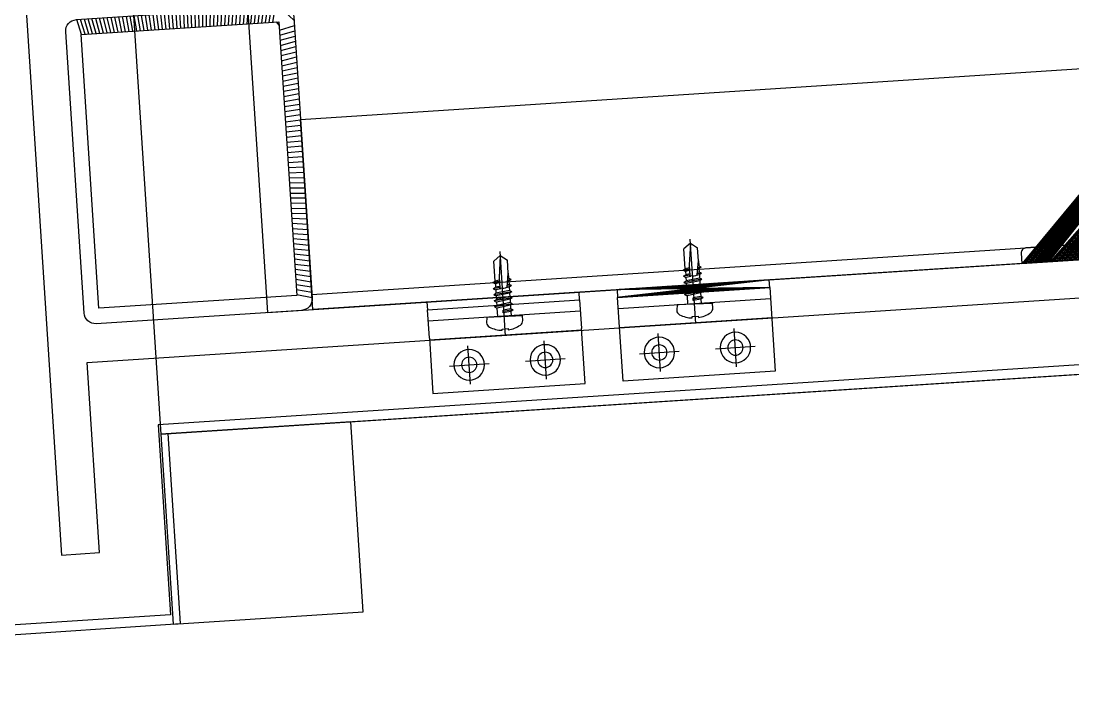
# Model space of a CAD drawing. Header units: inches. Extents: x 0 to 1813292486, y 0 to 3473589894.
# Drawn here: x 600633581.1 to 600633857.2, y 3473201406.1 to 3473201581.2 of the extents above; entities that cross this region are included whole.
import ezdxf

# ---------------------------------------------------------------- set-up
doc = ezdxf.new("R2010")
doc.units = ezdxf.units.IN
doc.header["$LTSCALE"] = 1000
doc.header["$MEASUREMENT"] = 0
for name, pattern in [('AX-MALL-WALL-P02-QT$0$CENTER', [2, 1.25, -0.25, 0.25, -0.25]), ('AX-MALL-WALL-P02-QT$0$DASHED', [0.75, 0.5, -0.25]), ('AX-MALL-WALL-P02-QT$0$HIDDEN', [0.375, 0.25, -0.125]), ('AX-MALL-WALL-P02-QT$0$HIDDENX2', [0.75, 0.5, -0.25])]:
    doc.linetypes.add(name, pattern=pattern)
for name, color, linetype in [('A-Anno-Note', 241, 'Continuous'), ('AX-MALL-P02-200$0$A-Anno-Note', 241, 'Continuous'), ('AX-MALL-WALL-P02$0$A-Anno-Note', 241, 'Continuous'), ('AX-MALL-WALL-P02-QT$0$A-Anno-Note', 241, 'Continuous'), ('AX-MALL-WALL-P02-QT$0$A-Detl-Fine', 152, 'Continuous'), ('AX-MALL-WALL-P02-QT$0$A-Detl-Patt', 8, 'Continuous'), ('AX-MALL-WALL-P02-QT$0$A-Detl-Thin', 131, 'Continuous'), ('AX-MALL-WALL-P02-QT$0$C18', 4, 'AX-MALL-WALL-P02-QT$0$CENTER'), ('AX-MALL-WALL-P02-QT$0$DASH', 8, 'AX-MALL-WALL-P02-QT$0$DASHED'), ('AX-MALL-WALL-P02-QT$0$L18', 6, 'Continuous'), ('AX-MALL-WALL-P02-QT$0$PJ', 96, 'Continuous'), ('AX-MALL-WALL-P02-QT$0$STSF', 2, 'Continuous'), ('AX-MALL-WALL-P02-QT$0$tc', 4, 'Continuous'), ('AX-MALL-WALL-P02-QT$0$WZ', 2, 'Continuous'), ('AX-MALL-WALL-P02-QT$0$XC', 3, 'Continuous'), ('AX-MALL-WALL-P02-QT$0$XX', 6, 'AX-MALL-WALL-P02-QT$0$HIDDEN'), ('AX-MALL-WALL-P02-QT$0$zx', 1, 'AX-MALL-WALL-P02-QT$0$CENTER'), ('AX-MALL-WALL-P02-QT$0$尺寸标注', 8, 'Continuous')]:
    doc.layers.add(name, color=color, linetype=linetype)

# ---------------------------------------------------------------- blocks, each defined once
blk = doc.blocks.new('AX-MALL-WALL-P02-QT$0$tj')
at = {"layer": 'AX-MALL-WALL-P02-QT$0$A-Detl-Patt'}
h = blk.add_hatch(dxfattribs=at)
h.set_pattern_fill('STEEL', color=256, scale=100.0000000000001, angle=50.43183869082386)
h.set_pattern_definition([(75.00000000004839, (-14278.19445574284, 156289.8254051208), (-153.3407249234246, 41.08752340989569), []), (75.00000000004839, (-14317.88195610046, 156358.5661673546), (-153.3407249234246, 41.08752340989569), [])])
edge = h.paths.add_edge_path()
edge.add_arc((274302.9537697641, 370915.3693751197), 354853.2281302969, 270.9601093956941, 275.9513128638887)
edge.add_line((311095.3180618286, 17974.67259407043), (323404.2928284407, 17664.898229599))
edge.add_arc((337498.5854798314, -5423.033113246463), 27049.98445535583, 84.4296474408203, 121.40245730350341, ccw=False)
edge.add_line((340124.270958662, 21499.21483898163), (352435.6233639717, 23411.5238032341))
edge.add_line((352435.6233639717, 23411.5238032341), (352460.3320846558, 23263.57286787033))
edge.add_arc((262948.9762239404, 558936.3422532297), 543099.989586636, 279.486523026639, 288.5053300047131)
edge.add_line((435325.042740941, 43917.80823612213), (435185.9318172932, 44187.60760259628))
edge.add_arc((262948.9762341097, 558936.342259489), 542799.9895904897, 279.51816553668203, 288.50044427399206, ccw=False)
edge.add_line((352706.5441896915, 23608.95860147476), (352681.7270303965, 23756.88773488998))
edge.add_line((352681.7270303965, 23756.88773488998), (340117.7681742907, 21803.84383869171))
edge.add_arc((337510.0970116529, -5455.006554111635), 27383.29552171703, 84.53552636432372, 121.2026843873002)
edge.add_line((323323.7129554749, 17967.02113437653), (311085.7617697716, 18275.00808191299))
edge.add_arc((274273.8104503512, 371474.5356685471), 355112.6948552598, 270.96411062040687, 275.9501261722048, ccw=False)
edge.add_line((280248.9759351015, 16412.11376953125), (280248.9759185314, 16111.96136569977))
blk = doc.blocks.new('AX-MALL-WALL-P02-QT$0$jjzx2')
at = {"layer": 'AX-MALL-WALL-P02-QT$0$A-Detl-Fine'}
for points in [[(311742.8036060333, -136249.2613968849), (311759.085840106, -136498.7306404114), (312956.7873232365, -136420.6825594902), (312940.5305818319, -136171.2116827965)], [(311772.7399115562, -136247.3075294495), (311787.0684777498, -136466.8435254097), (312924.9000090361, -136392.6968636513), (312910.5940769911, -136173.1624922752)]]:
    blk.add_lwpolyline(points, dxfattribs=at)
blk.add_lwpolyline([(311762.3371866941, -136548.624815464), (311812.2313628197, -136545.373468399), (311808.9800151587, -136495.4792923927), (311759.085840106, -136498.7306404114)], close=True, dxfattribs=at)
blk = doc.blocks.new('AX-MALL-WALL-P02-QT$0$A$C002B55B7')
at = {"ltscale": 10}
h = blk.add_hatch(dxfattribs=at)
h.set_pattern_fill('ANSI32', color=1, scale=0.5, angle=1.272221872585407e-14)
h.set_pattern_definition([(44.99999999999999, (-15411800.43767611, -8863147.226349242), (-1.683798022700467, 1.683798022700466), []), (44.99999999999999, (-15411799.31514361, -8863147.226349242), (-1.683798022700467, 1.683798022700466), [])])
edge = h.paths.add_edge_path()
edge.add_line((0, 0), (0, 50))
edge.add_line((0, 50), (2.666666666045785, 50))
edge.add_arc((2.666666666045785, 48.66666666604578), 1.333333333954215, 0, 90, ccw=False)
edge.add_line((4, 48.66666666604578), (4, 9.5))
edge.add_arc((9.5, 9.5), 5.5, 180, 270)
edge.add_line((9.5, 4), (48.66666666604578, 4))
edge.add_arc((48.66666666604578, 2.666666666045785), 1.333333333954215, 0, 90, ccw=False)
edge.add_line((50, 2.666666666045785), (50, 0))
edge.add_line((50, 0), (0, 0))
at = {"color": 2}
blk.add_lwpolyline([(0, 0), (0, 50), (2.666666666045785, 50, -0.4142135623730951), (4, 48.66666666604578), (4, 9.5, 0.4142135623730951), (9.5, 4), (48.66666666604578, 4, -0.4142135623730951), (50, 2.666666666045785), (50, 0), (0, 0)], format="xyb", dxfattribs=at)
blk = doc.blocks.new('*U198')
at = {"layer": 'AX-MALL-WALL-P02-QT$0$C18', "color": 1, "ltscale": 2}
blk.add_line((0, 5.142561988594025), (0, -17.03404386090006), dxfattribs=at)
at = {"layer": 'AX-MALL-WALL-P02-QT$0$L18', "color": 4}
for p, q in [((-1.790000000000873, -1.147816335795142), (-1.790000000000873, 0)), ((1.790000000000873, -2.247816335793686), (1.790000000000873, 0)), ((-2.399999999999636, -1.5), (-1.790000000000873, -1.147816335795142)), ((-2.399999999999636, -1.5), (0.2342809638412291, -1.225595732932561)), ((-2.399999999999636, -1.5), (-1.790000000000873, -1.852183664204858)), ((-2.399999999999636, -3.100000000000364), (2.399999999999636, -2.600000000000364)), ((-2.399999999999636, -3.100000000000364), (-1.790000000000873, -2.747816335793686)), ((-1.790000000000873, -1.147816335795142), (0.2342809638412291, -0.8650955307894037)), ((-1.790000000000873, -1.852183664204858), (0.2342809638412291, -1.56946285919912)), ((-1.790000000000873, -2.747816335793686), (-1.790000000000873, -1.852183664204858)), ((-1.790000000000873, -2.747816335793686), (1.790000000000873, -2.247816335793686)), ((0.2342809638412291, -0.8650955307894037), (0.2342809638412291, -1.56946285919912)), ((2.399999999999636, -2.600000000000364), (1.790000000000873, -2.247816335793686)), ((2.399999999999636, -2.600000000000364), (1.790000000000873, -2.952183664205222)), ((-2.399999999999636, -3.100000000000364), (-1.790000000000873, -3.452183664205222)), ((-2.399999999999636, -4.700000000000728), (2.399999999999636, -4.200000000000728)), ((-2.399999999999636, -4.700000000000728), (-1.790000000000873, -4.34781633579405)), ((-2.399999999999636, -4.700000000000728), (-1.790000000000873, -5.052183664205586)), ((-1.790000000000873, -3.452183664205222), (1.790000000000873, -2.952183664205222)), ((-1.790000000000873, -4.34781633579405), (-1.790000000000873, -3.452183664205222)), ((-1.790000000000873, -4.34781633579405), (1.790000000000873, -3.84781633579405)), ((-1.790000000000873, -5.052183664205586), (1.790000000000873, -4.552183664205586)), ((-1.790000000000873, -5.947816335794414), (-1.790000000000873, -5.052183664205586)), ((-1.790000000000873, -5.947816335794414), (1.790000000000873, -5.447816335794414)), ((1.790000000000873, -3.84781633579405), (1.790000000000873, -2.952183664205222)), ((2.399999999999636, -4.200000000000728), (1.790000000000873, -3.84781633579405)), ((2.399999999999636, -4.200000000000728), (1.790000000000873, -4.552183664205586)), ((1.790000000000873, -5.447816335794414), (1.790000000000873, -4.552183664205586)), ((2.399999999999636, -5.799999999999272), (1.790000000000873, -5.447816335794414)), ((-2.399999999999636, -6.299999999999272), (2.399999999999636, -5.799999999999272)), ((-2.399999999999636, -6.299999999999272), (-1.790000000000873, -5.947816335794414)), ((-2.399999999999636, -6.299999999999272), (-1.790000000000873, -6.65218366420595)), ((-2.399999999999636, -7.899999999999636), (-1.790000000000873, -7.547816335794778)), ((-2.399999999999636, -7.899999999999636), (-1.273355612604064, -7.78264120964559)), ((-2.399999999999636, -7.899999999999636), (-1.790000000000873, -8.252183664206314)), ((-1.790000000000873, -6.65218366420595), (1.790000000000873, -6.15218366420595)), ((-1.790000000000873, -7.547816335794778), (-1.790000000000873, -6.65218366420595)), ((-1.790000000000873, -7.547816335794778), (-0.9175382126813929, -7.425964130861757)), ((-1.790000000000873, -8.252183664206314), (-1.334698446698894, -8.188594061788535)), ((-1.790000000000873, -9.147816335795142), (-1.790000000000873, -8.252183664206314)), ((0.4333070988686814, -7.237298584555901), (1.790000000000873, -7.047816335794778)), ((0.7141825614198751, -7.575605983185596), (2.399999999999636, -7.399999999999636)), ((0.7141825614198751, -7.90243749641013), (1.790000000000873, -7.752183664206314)), ((2.399999999999636, -5.799999999999272), (1.790000000000873, -6.15218366420595)), ((1.790000000000873, -7.047816335794778), (1.790000000000873, -6.15218366420595)), ((2.399999999999636, -7.399999999999636), (1.790000000000873, -7.047816335794778)), ((2.399999999999636, -7.399999999999636), (1.790000000000873, -7.752183664206314)), ((1.790000000000873, -8.647816335795142), (1.790000000000873, -7.752183664206314)), ((-2.399999999999636, -9.5), (-1.790000000000873, -9.147816335795142)), ((-2.399999999999636, -9.5), (-1.518995326587174, -9.408228679852982)), ((-2.399999999999636, -9.5), (-1.790000000000873, -9.852183664204858)), ((-1.790000000000873, -9.147816335795142), (-1.472953762578982, -9.103536135036848)), ((-1.790000000000873, -9.852183664204858), (-1.581684194792615, -9.823089278002954)), ((-1.790000000000873, -11.20167565273914), (-1.790000000000873, -9.852183664204858)), ((0.7141825614198751, -8.798070167998958), (1.790000000000873, -8.647816335795142)), ((0.7141825614198751, -9.17560598318596), (2.399999999999636, -9)), ((0.7141825614198751, -9.502437496410494), (1.790000000000873, -9.352183664204858)), ((2.399999999999636, -9), (1.790000000000873, -8.647816335795142)), ((2.399999999999636, -9), (1.790000000000873, -9.352183664204858)), ((1.790000000000873, -9.352183664204858), (1.790000000000873, -14.60000000000036)), ((-1.790000000000873, -11.20167565273914), (-1.790000000000873, -14.60000000000036)), ((0, -16), (-1.790000000000873, -14.60000000000036)), ((0, -16), (1.790000000000873, -14.60000000000036))]:
    blk.add_line(p, q, dxfattribs=at)
blk.add_lwpolyline([(4.549999999999272, 0, 0.414213562373095), (4.75, 0.2000000000007276), (4.75, 1.39147638815848, 0.2654033233867933), (4.06568705400241, 2.589861303315047, 0.108659312189883), (0.7999999999992724, 3.659899496853541), (0.7999999999992724, 3.315608971053734), (-0.7999999999992724, 3.315608971053734), (-0.7999999999992724, 3.659899496853541, 0.1086593121898847), (-4.06568705400241, 2.589861303315047, 0.2654033233867933), (-4.75, 1.39147638815848), (-4.75, 0.2000000000007276, 0.414213562373095), (-4.549999999999272, 0)], format="xyb", close=True, dxfattribs=at)
blk.add_lwpolyline([(0, -16), (0.7141825614198751, -10.25704931750261), (0.7141825614198751, -7.536688384094305, 0.4176573264866609), (0.4106596181591158, -7.236709070022698, 0.08336651052848376), (-1.234698998669046, -7.526820576113096), (-1.790000000000873, -11.20167565273914)], format="xyb", dxfattribs=at)
blk = doc.blocks.new('AX-MALL-WALL-P02-QT$0$盘头自钻自攻钉ST4-8')
at = {"layer": 'AX-MALL-WALL-P02-QT$0$尺寸标注'}
blk.add_blockref('*U198', (0, 0), dxfattribs=at)
blk = doc.blocks.new('AX-MALL-WALL-P02-QT$0$A$C61293B14')
at = {"layer": 'AX-MALL-WALL-P02-QT$0$tc'}
for radius in [4, 2]:
    blk.add_circle((0, 0), radius, dxfattribs=at)
at = {"layer": 'AX-MALL-WALL-P02-QT$0$zx'}
for p, q in [((0, 5.036975615854317), (0, -5.036975615847041)), ((-5.199824257346336, 0), (5.199824257317232, 0))]:
    blk.add_line(p, q, dxfattribs=at)
blk = doc.blocks.new('AX-MALL-WALL-P02-QT$0$A$C41DD6A87')
at = {"layer": 'AX-MALL-WALL-P02-QT$0$tc'}
h = blk.add_hatch(dxfattribs=at)
h.set_pattern_fill('ANSI31', color=256, scale=0.5, angle=-90.00000000000001, style=0)
h.set_pattern_definition([(225.0000000000001, (28362.68611018802, -179426.704915055), (-1.122532015133644, 1.122532015133644), [])])
h.paths.add_polyline_path([(40, 20), (0, 20), (0, 22), (40, 22)])
at = {"layer": 'AX-MALL-WALL-P02-QT$0$PJ'}
for points in [[(40, 20), (0, 20), (0, 22), (40, 22)], [(40, 20), (0, 20), (0, -2.00031700823456), (40, -2.00031700823456)]]:
    blk.add_lwpolyline(points, close=True, dxfattribs=at)
at = {"layer": 'AX-MALL-WALL-P02-QT$0$XX'}
for p, q in [((0, 17), (40, 17)), ((0, 11.99968299176544), (40, 11.99968299176544))]:
    blk.add_line(p, q, dxfattribs=at)
at = {"layer": 'AX-MALL-WALL-P02-QT$0$tc', "rotation": 180}
for p in [(10.00773325189948, 4.856510433368385), (30.00773325189948, 4.856510433368385)]:
    blk.add_blockref('AX-MALL-WALL-P02-QT$0$A$C61293B14', p, dxfattribs=at)
at = {"layer": 'AX-MALL-WALL-P02-QT$0$WZ', "extrusion": (1.112429078900672e-34, 1.017801628166565e-23, -1), "zscale": -1, "rotation": 180}
blk.add_blockref('AX-MALL-WALL-P02-QT$0$盘头自钻自攻钉ST4-8', (-20, 17), dxfattribs=at)
blk = doc.blocks.new('AX-MALL-WALL-P02-QT$0$A$C715D18B8')
at = {"layer": 'AX-MALL-WALL-P02-QT$0$tc'}
h = blk.add_hatch(dxfattribs=at)
h.set_pattern_fill('ANSI31', color=256, scale=0.5, angle=-180, style=0)
h.set_pattern_definition([(225, (28362.68611018802, -179426.704915055), (-1.122532015133644, 1.122532015133644), [])])
h.paths.add_polyline_path([(40, 20), (0, 20), (0, 22), (40, 22)])
at = {"layer": 'AX-MALL-WALL-P02-QT$0$PJ'}
blk.add_line((0, 17), (40, 17), dxfattribs=at)
blk.add_lwpolyline([(40, 20), (0, 20), (0, 22), (40, 22)], close=True, dxfattribs=at)
blk.add_lwpolyline([(40, 12.49968299269676), (40, 20), (0, 20), (0, 12.49968299269676)], dxfattribs=at)
at = {"layer": 'AX-MALL-WALL-P02-QT$0$XX'}
blk.add_line((0, 11.99968299269676), (40, 11.99968299269676), dxfattribs=at)
blk.add_lwpolyline([(40, 12.49968299269676), (40, -2.000317007303238), (0, -2.000317007303238), (0, 12.49968299269676)], dxfattribs=at)
at = {"layer": 'AX-MALL-WALL-P02-QT$0$tc', "rotation": 180}
for p in [(10.00773325189948, 4.856510434299707), (30.00773325189948, 4.856510434299707)]:
    blk.add_blockref('AX-MALL-WALL-P02-QT$0$A$C61293B14', p, dxfattribs=at)
at = {"layer": 'AX-MALL-WALL-P02-QT$0$WZ', "extrusion": (1.112470375349305e-34, 1.017801628166565e-23, -1), "zscale": -1, "rotation": 180}
blk.add_blockref('AX-MALL-WALL-P02-QT$0$盘头自钻自攻钉ST4-8', (-20, 17), dxfattribs=at)
blk = doc.blocks.new('AX-MALL-WALL-P02-QT$0$A$C4D6066B9')
at = {"rotation": 180}
for name, p in [('AX-MALL-WALL-P02-QT$0$A$C715D18B8', (0, 22)), ('AX-MALL-WALL-P02-QT$0$A$C41DD6A87', (50, 22))]:
    blk.add_blockref(name, p, dxfattribs=at)
blk = doc.blocks.new('AX-MALL-WALL-P02-QT$0$1300XF')
h = blk.add_hatch()
h.set_pattern_fill('ANSI32', color=8, angle=-270)
h.set_pattern_definition([(134.9999999999999, (-555563.3516782131, -428274.6739431507), (-3.367596045400933, -3.36759604540093), []), (134.9999999999999, (-555563.3516782243, -428272.4288781471), (-3.367596045400933, -3.36759604540093), [])])
edge = h.paths.add_edge_path()
edge.add_line((29.66803629510105, -234.7107431422337), (-22.64203582145273, -221.3071482832893))
edge.add_arc((-21.89739166392246, -218.4010331686586), 2.999999999999999, 165.6281063959279, 255.6281063959279, ccw=False)
edge.add_line((-24.80350678233663, -217.6563890128746), (-6.435617530776664, -145.972216112481))
edge.add_arc((-3.529502410499845, -146.7168602607562), 2.999999999999999, 75.62810639592777, 165.6281063959278, ccw=False)
edge.add_line((-2.784858252853155, -143.8107451461256), (49.52521386370062, -157.21434000507))
edge.add_arc((48.78056969301542, -160.1204551234841), 2.999999999999999, -14.371893604072, 75.628106395928, ccw=False)
edge.add_line((51.68668482266366, -160.8650992829353), (33.3187955711037, -232.5492721833289))
edge.add_arc((30.41268045268953, -231.804628027603), 2.999999999999999, 255.6281063959278, 345.62810639592783, ccw=False)
h.paths.add_polyline_path([(-20.68047190649668, -217.6805428434163), (29.69219013489783, -230.5877082609222), (47.56364994682372, -160.8409454412758), (-2.809012092708144, -147.9337800256908)])
at = {"layer": 'AX-MALL-WALL-P02-QT$0$DASH', "color": 8, "linetype": 'AX-MALL-WALL-P02-QT$0$HIDDENX2', "ltscale": 5}
blk.add_lwpolyline([(33.56701030029217, -231.5805671419948), (262.6153718270361, -290.2751638087793)], dxfattribs=at)
at = {"layer": 'AX-MALL-WALL-P02-QT$0$STSF'}
blk.add_lwpolyline([(29.66803629510105, -234.7107431422337), (-22.64203582896153, -221.3071482814266, -0.414213562373095), (-24.80350678233663, -217.6563890128746), (-6.435617527051363, -145.9722161050886, -0.414213562373095), (-2.784858252853155, -143.8107451461256), (49.52521386550507, -157.2143400032073, -0.414213562373095), (51.68668482266366, -160.8650992829353), (33.31879557110369, -232.5492721889168, -0.414213562373095)], format="xyb", close=True, dxfattribs=at)
for points in [[(29.69219013489783, -230.5877082609222), (-20.68047190457582, -217.6805428415537), (-2.809012090787292, -147.9337800238281), (47.56364994682372, -160.8409454431385)], [(44.98509825952351, -187.0193124059588), (274.0334597918554, -245.7139090783894), (261.6225129552186, -294.1499839704484), (32.57415141718229, -235.4553872979595)]]:
    blk.add_lwpolyline(points, close=True, dxfattribs=at)
at = {"layer": 'AX-MALL-WALL-P02-QT$0$XC', "linetype": 'ByBlock'}
for points in [[(0, 0), (-74.46713972842554, -290.6128069069237), (-26.0319284760044, -303.0235324557289), (-13.6213782709674, -254.5890055205091), (257.5664162859321, -324.0803655795753), (274.4604162778705, -258.1483251750469), (272.0386536791339, -257.5277883764356), (255.7651904859231, -321.0380661934614), (-15.42258853471139, -251.5466454922571), (-27.83315427787602, -299.9812330659479), (-71.42531525349477, -288.8114594239159), (2.421756748110056, -0.6205596588551998)], [(19.37550757452846, -4.966408716456499), (-50.12967946758727, -276.2027609571815), (-40.44173486909131, -278.6851372867241), (-28.03103929013014, -230.2500430010841), (260.1089480817318, -304.0857280082419)]]:
    blk.add_lwpolyline(points, dxfattribs=at)
at = {"color": 2, "ltscale": 10, "extrusion": (0, 0, -1), "zscale": -1, "rotation": 14.37189360407198}
blk.add_blockref('AX-MALL-WALL-P02-QT$0$A$C002B55B7', (-261.6225129588856, -294.1499839703902), dxfattribs=at)
at = {"layer": 'AX-MALL-WALL-P02-QT$0$tc', "extrusion": (-2.718681380706335e-23, -1.060383553955178e-22, -1), "zscale": -1, "rotation": 194.3801229896867}
blk.add_blockref('AX-MALL-WALL-P02-QT$0$A$C4D6066B9', (-100.3832008931786, -252.831855855824), dxfattribs=at)
blk = doc.blocks.new('AX-MALL-WALL-P02-QT$0$mqst2')
at = {"color": 6, "rotation": 18.10033188103152}
blk.add_blockref('AX-MALL-WALL-P02-QT$0$1300XF', (419963.6153670549, -45554.9426202774), dxfattribs=at)
blk = doc.blocks.new('AX-MALL-WALL-P02-QT')
at = {"layer": 'AX-MALL-WALL-P02-QT$0$A-Anno-Note'}
for name, p, rotation in [('AX-MALL-WALL-P02-QT$0$mqst2', (600052179.2710491, 3473232742.396311), 339.5681613092181), ('AX-MALL-WALL-P02-QT$0$jjzx2', (600185298.4270658, 3473279938.045597), 339.5681613092246)]:
    blk.add_blockref(name, p, dxfattribs=dict(at, rotation=rotation))
at = {"layer": 'AX-MALL-WALL-P02-QT$0$A-Detl-Thin', "rotation": 339.5681613091762}
blk.add_blockref('AX-MALL-WALL-P02-QT$0$tj', (600144118.6961328, 3473128496.287411), dxfattribs=at)
blk = doc.blocks.new('AX-MALL-WALL-P02')
at = {"layer": 'AX-MALL-WALL-P02$0$A-Anno-Note'}
blk.add_blockref('AX-MALL-WALL-P02-QT', (0, 0), dxfattribs=at)
blk = doc.blocks.new('AX-MALL-P02-200')
at = {"layer": 'AX-MALL-P02-200$0$A-Anno-Note'}
blk.add_blockref('AX-MALL-WALL-P02', (0, 0), dxfattribs=at)

msp = doc.modelspace()

# ---------------------------------------------------------------- block references
at = {"layer": 'A-Anno-Note', "rotation": 20.43183869077545}
msp.add_blockref('AX-MALL-P02-200', (1250392458.527329, 9048125.682563305), dxfattribs=at)

doc.saveas('drawing.dxf')
